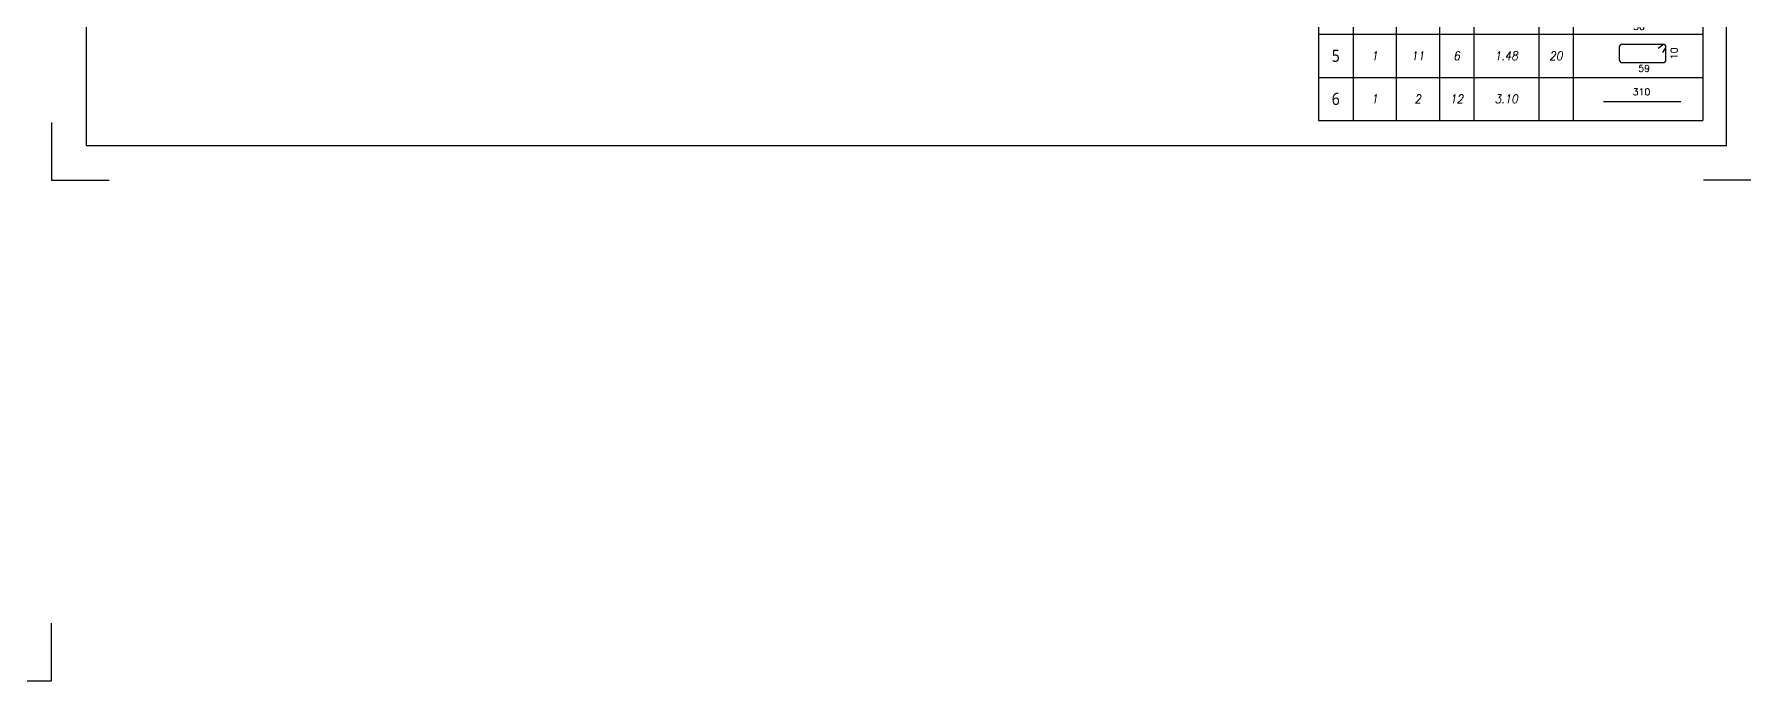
# Model space of a CAD drawing. Header units: metres. Extents: x -5618 to 118954, y -306 to 4637.
# Drawn here: x 44352 to 45342, y 604 to 978 of the extents above; entities that cross this region are included whole.
import ezdxf
from ezdxf.enums import TextEntityAlignment as Align

# ---------------------------------------------------------------- set-up
doc = ezdxf.new("R2010")
doc.units = ezdxf.units.M
doc.layers.add('GO-TEXTE-FER', color=3, linetype='Continuous')
doc.styles.add('Tableau', font='romans.shx', dxfattribs={"width": 0.9, "oblique": 10})
doc.styles.add('Tableau2', font='trebuc.TTF', dxfattribs={"width": 0.9, "oblique": 10})

# ---------------------------------------------------------------- blocks, each defined once
blk = doc.blocks.new('Barre libre')
at = {"layer": 'GO-TEXTE-FER'}
for p, q in [((0, 0), (0, -1)), ((0, 0), (8.9, 0)), ((0.8, 0), (0.8, -1)), ((1.8, 0), (1.8, -1)), ((2.8, 0), (2.8, -1)), ((3.6, 0), (3.6, -1)), ((5.1, 0), (5.1, -1)), ((5.9, 0), (5.9, -1)), ((8.9, 0), (8.9, -1)), ((0, -1), (8.9, -1))]:
    blk.add_line(p, q, dxfattribs=at)
at = {"layer": 'GO-TEXTE-FER', "color": 1}
blk.add_line((6.603, -0.563), (8.394, -0.563), dxfattribs=at)
at = {"layer": 'GO-TEXTE-FER', "style": 'Tableau2', "width": 0.9}
blk.add_attdef('NUMERO', text='', height=0.28, dxfattribs=at).set_placement((0.4, -0.5), align=Align.MIDDLE_CENTER)
at = {"layer": 'GO-TEXTE-FER', "color": 1, "style": 'Tableau'}
blk.add_attdef('Longueur', text='', height=0.16, dxfattribs=at).set_placement((7.481, -0.336), align=Align.MIDDLE_CENTER)
at = {"layer": 'GO-TEXTE-FER', "style": 'Tableau', "oblique": 10, "width": 0.9}
for tag, p in [('QUANTITE', (1.3, -0.5)), ('NOMBRE', (2.3, -0.5)), ('NUANCE', (3.2, -0.5)), ('LONGUEUR', (4.35, -0.5)), ('ESPACEMENTS', (5.5, -0.5))]:
    blk.add_attdef(tag, text='', height=0.2, dxfattribs=at).set_placement(p, align=Align.MIDDLE_CENTER)
blk = doc.blocks.new('U')
at = {"layer": 'GO-TEXTE-FER'}
for p, q in [((0, 0), (0, -1)), ((0, 0), (8.9, 0)), ((0.8, 0), (0.8, -1)), ((1.8, 0), (1.8, -1)), ((2.8, 0), (2.8, -1)), ((3.6, 0), (3.6, -1)), ((5.1, 0), (5.1, -1)), ((5.9, 0), (5.9, -1)), ((8.9, 0), (8.9, -1)), ((0, -1), (8.9, -1))]:
    blk.add_line(p, q, dxfattribs=at)
at = {"layer": 'GO-TEXTE-FER', "color": 1}
blk.add_lwpolyline([(6.803, -0.65), (8.063, -0.65, 0.414214), (8.123, -0.59), (8.123, -0.29, 0.414214), (8.063, -0.23), (6.803, -0.23)], format="xyb", dxfattribs=at)
at = {"layer": 'GO-TEXTE-FER', "style": 'Tableau2', "width": 0.9}
blk.add_attdef('NUMERO', text='', height=0.28, dxfattribs=at).set_placement((0.4, -0.5), align=Align.MIDDLE_CENTER)
at = {"layer": 'GO-TEXTE-FER', "color": 1, "style": 'Tableau'}
blk.add_attdef('Largeur', text='', height=0.16, rotation=90, dxfattribs=at).set_placement((8.284, -0.472), align=Align.MIDDLE_CENTER)
at = {"layer": 'GO-TEXTE-FER', "style": 'Tableau', "oblique": 10, "width": 0.9}
for tag, p in [('QUANTITE', (1.3, -0.5)), ('NOMBRE', (2.3, -0.5)), ('NUANCE', (3.2, -0.5)), ('LONGUEUR', (4.35, -0.5)), ('ESPACEMENTS', (5.5, -0.5))]:
    blk.add_attdef(tag, text='', height=0.2, dxfattribs=at).set_placement(p, align=Align.MIDDLE_CENTER)
at = {"layer": 'GO-TEXTE-FER', "color": 1, "style": 'Tableau'}
blk.add_attdef('Longueur', text='', height=0.16, dxfattribs=at).set_placement((7.422, -0.819), align=Align.MIDDLE_CENTER)
blk = doc.blocks.new('Cadre')
at = {"layer": 'GO-TEXTE-FER'}
for p, q in [((0, 0), (0, -1)), ((0, 0), (8.9, 0)), ((0.8, 0), (0.8, -1)), ((1.8, 0), (1.8, -1)), ((2.8, 0), (2.8, -1)), ((3.6, 0), (3.6, -1)), ((5.1, 0), (5.1, -1)), ((5.9, 0), (5.9, -1)), ((8.9, 0), (8.9, -1)), ((0, -1), (8.9, -1))]:
    blk.add_line(p, q, dxfattribs=at)
at = {"layer": 'GO-TEXTE-FER', "color": 1}
for p, q in [((7.987, -0.237), (7.868, -0.328)), ((8.047, -0.297), (7.965, -0.422))]:
    blk.add_line(p, q, dxfattribs=at)
blk.add_lwpolyline([(6.967, -0.297), (6.967, -0.597, 0.414214), (7.027, -0.657), (7.987, -0.657, 0.414214), (8.047, -0.597), (8.047, -0.297, 0.414214), (7.987, -0.237), (7.027, -0.237, 0.414214)], format="xyb", close=True, dxfattribs=at)
at = {"layer": 'GO-TEXTE-FER', "style": 'Tableau2', "width": 0.9}
blk.add_attdef('NUMERO', text='', height=0.28, dxfattribs=at).set_placement((0.4, -0.5), align=Align.MIDDLE_CENTER)
at = {"layer": 'GO-TEXTE-FER', "color": 1, "style": 'Tableau'}
blk.add_attdef('Largeur', text='', height=0.16, rotation=90, dxfattribs=at).set_placement((8.237, -0.445), align=Align.MIDDLE_CENTER)
at = {"layer": 'GO-TEXTE-FER', "style": 'Tableau', "oblique": 10, "width": 0.9}
for tag, p in [('QUANTITE', (1.3, -0.5)), ('NOMBRE', (2.3, -0.5)), ('NUANCE', (3.2, -0.5)), ('LONGUEUR', (4.35, -0.5)), ('ESPACEMENTS', (5.5, -0.5))]:
    blk.add_attdef(tag, text='', height=0.2, dxfattribs=at).set_placement(p, align=Align.MIDDLE_CENTER)
at = {"layer": 'GO-TEXTE-FER', "color": 1, "style": 'Tableau'}
blk.add_attdef('Longueur', text='', height=0.16, dxfattribs=at).set_placement((7.542, -0.794), align=Align.MIDDLE_CENTER)

msp = doc.modelspace()

# ---------------------------------------------------------------- linework, layer by layer
msp.add_lwpolyline([(44381.86, 1573.71), (44381.86, 913.78), (45331.76, 913.78), (45331.76, 1573.71)], close=True)
for points in [[(44361.86, 927.11), (44361.86, 893.78), (44395.19, 893.78)], [(45351.76, 927.11), (45351.76, 893.78), (45318.43, 893.78)], [(44328.53, 603.81), (44361.86, 603.81), (44361.86, 637.14)]]:
    msp.add_lwpolyline(points)

# ---------------------------------------------------------------- block references
at = {"layer": 'GO-TEXTE-FER', "xscale": 25, "yscale": 25, "zscale": 25}
for name, p, values in [('U', (45095.49, 1003.25), {'NUMERO': '4', 'QUANTITE': '1', 'NOMBRE': '22', 'NUANCE': '6', 'Longueur': '30', 'Largeur': '8', 'LONGUEUR': '0.68', 'ESPACEMENTS': '20'}), ('Cadre', (45095.49, 978.25), {'NUMERO': '5', 'QUANTITE': '1', 'NOMBRE': '11', 'NUANCE': '6', 'Longueur': '59', 'Largeur': '10', 'LONGUEUR': '1.48', 'ESPACEMENTS': '20'}), ('Barre libre', (45095.49, 953.25), {'NUMERO': '6', 'QUANTITE': '1', 'NOMBRE': '2', 'NUANCE': '12', 'Longueur': '310', 'LONGUEUR': '3.10'})]:
    msp.add_blockref(name, p, dxfattribs=at).add_auto_attribs(values)

doc.saveas('drawing.dxf')
